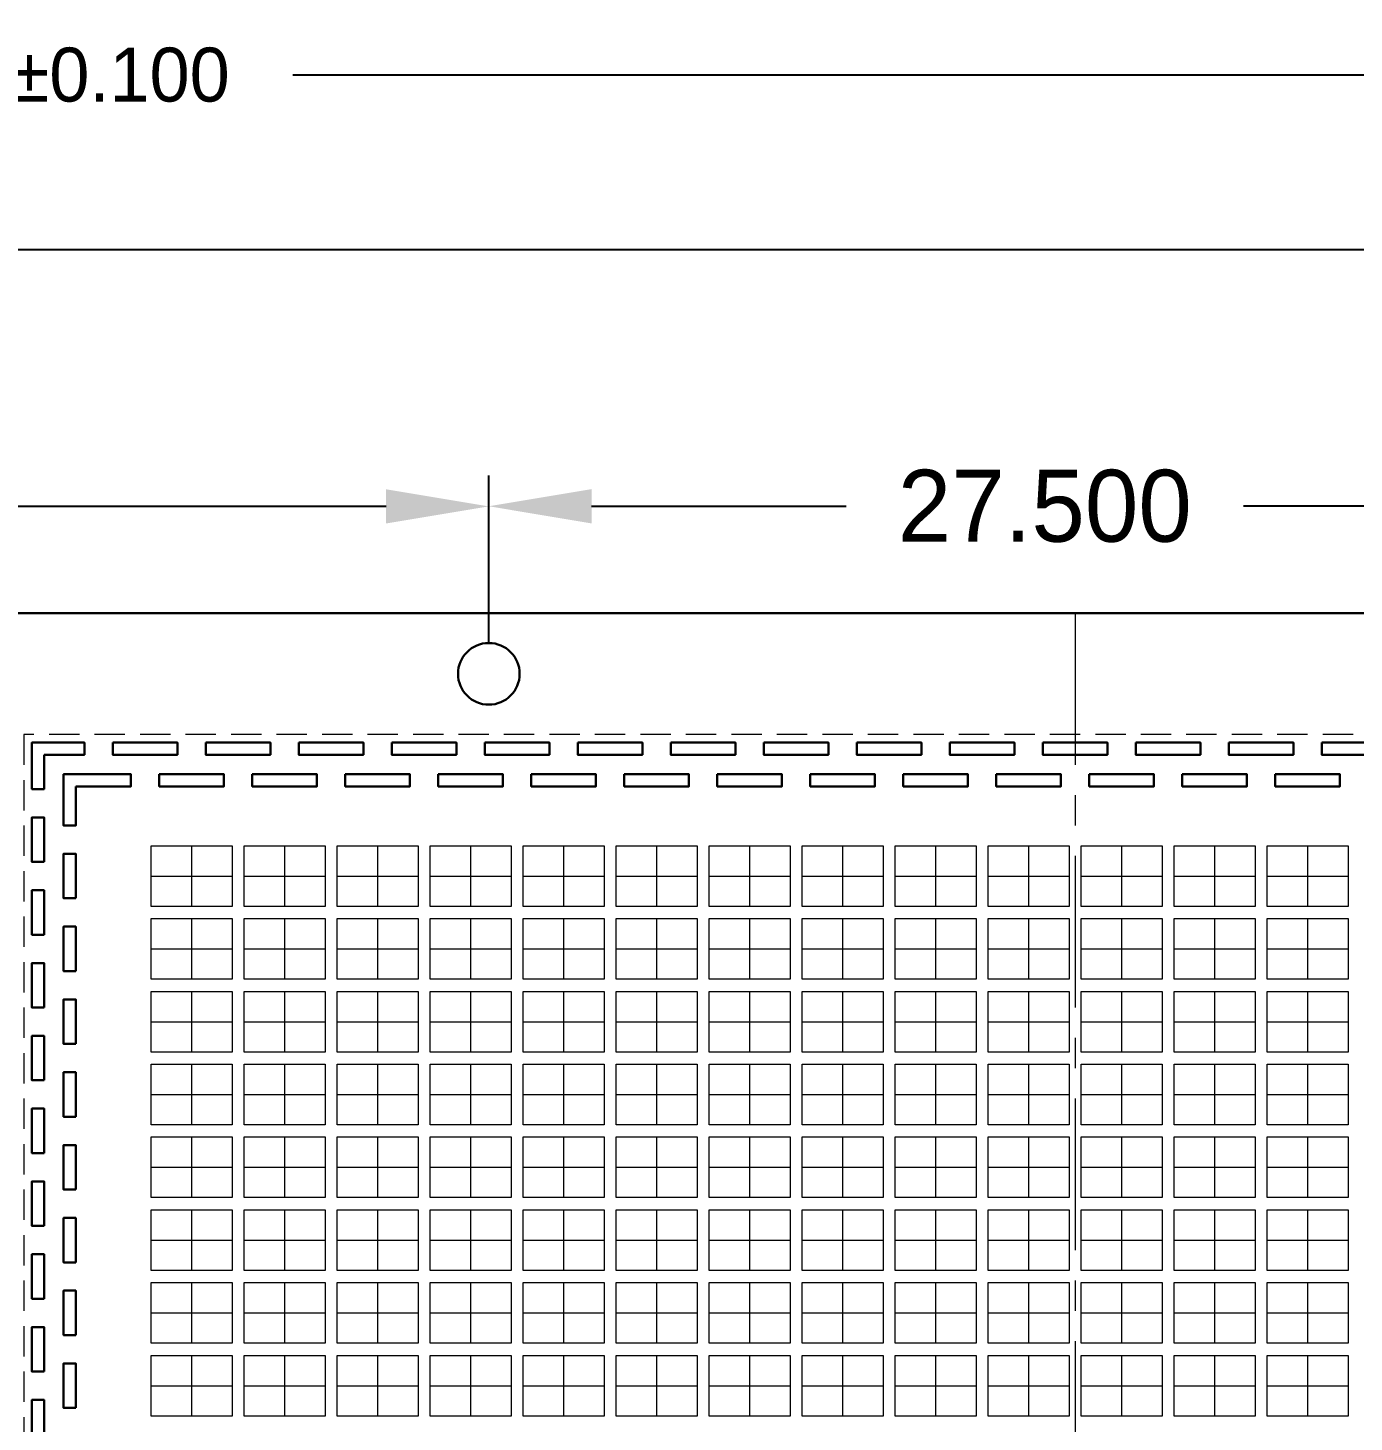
# Model space of a CAD drawing. Extents: x -14 to 234, y 117 to 227.
# Drawn here: x 110.32 to 143.12, y 192.56 to 227.03 of the extents above; entities that cross this region are included whole.
import ezdxf

# ---------------------------------------------------------------- set-up
doc = ezdxf.new("R2010")
doc.units = 0
doc.header["$LTSCALE"] = 3
doc.header["$MEASUREMENT"] = 0
for name, pattern in [('CENTER', [2, 1.25, -0.25, 0.25, -0.25]), ('HIDDEN', [0.375, 0.25, -0.125]), ('PHANTOM', [2.5, 1.25, -0.25, 0.25, -0.25, 0.25, -0.25])]:
    doc.linetypes.add(name, pattern=pattern)
for name, color, linetype, lineweight in [('CLIN', 1, 'CENTER', 15), ('DIM', 4, 'Continuous', 13), ('HIDN', 6, 'HIDDEN', 15), ('OBJ', 3, 'Continuous', 30), ('OBJ1', 7, 'Continuous', 30), ('PHANTOM', 5, 'PHANTOM', 15)]:
    doc.layers.add(name, color=color, linetype=linetype, lineweight=lineweight)
doc.dimstyles.new('3DEC X 1', dxfattribs={"dimtxt": 1.778, "dimasz": 2.54, "dimexe": 0.762, "dimexo": 0.762, "dimgap": 0.762, "dimtad": 0, "dimdec": 3, "dimzin": 0, "dimdsep": 46, "dimtxsty": 'Standard', "dimcen": 0.09, "dimadec": 0, "dimazin": 0, "dimtfac": 1, "dimtdec": 3, "dimtofl": 0, "dimtmove": 0, "dimatfit": 3, "dimfxl": 1, "dimtolj": 1, "dimtzin": 0, "dimarcsym": 0})

# ---------------------------------------------------------------- blocks, each defined once
blk = doc.blocks.new('*D3')
at = {"layer": 'Defpoints', "color": 0, "transparency": 16777216}
for p in [(26.719, -68.035), (26.719, -68.035), (-28.281, -72.175), (-28.281, -72.175), (26.719, -72.175), (26.719, -72.175)]:
    blk.add_point(p, dxfattribs=at)
at = {"layer": 'DIM', "color": 0, "lineweight": -2, "transparency": 16777216}
for p, q in [((-28.281, -71.413), (-28.281, -67.273)), ((-28.281, -71.413), (-28.281, -67.273)), ((26.719, -71.413), (26.719, -67.273)), ((26.719, -71.413), (26.719, -67.273)), ((-25.741, -68.035), (-8.951, -68.035)), ((-25.741, -68.035), (-8.951, -68.035)), ((24.179, -68.035), (7.389, -68.035)), ((24.179, -68.035), (7.389, -68.035))]:
    blk.add_line(p, q, dxfattribs=at)
at = {"layer": 'DIM', "color": 0, "transparency": 16777216}
for points in [[(-25.741, -67.612), (-25.741, -68.458), (-28.281, -68.035)], [(-25.741, -67.612), (-25.741, -68.458), (-28.281, -68.035)], [(24.179, -67.612), (24.179, -68.458), (26.719, -68.035)], [(24.179, -67.612), (24.179, -68.458), (26.719, -68.035)]]:
    blk.add_solid(points, dxfattribs=at)
at = {"layer": 'DIM', "color": 0, "transparency": 16777216, "insert": (-0.781, -68.035), "char_height": 1.778, "attachment_point": 5}
blk.add_mtext('\\A1;55.000{\\H1.333500;±0.025}', dxfattribs=at)
blk.add_mtext('\\A1;55.000{\\H1.333500;±0.025}', dxfattribs=at)
blk = doc.blocks.new('*D4')
at = {"layer": 'Defpoints', "color": 0, "transparency": 16777216}
for p in [(81.719, -61.692), (81.719, -61.692), (-83.281, -72.175), (-83.281, -72.175), (81.719, -72.175), (81.719, -72.175)]:
    blk.add_point(p, dxfattribs=at)
at = {"layer": 'DIM', "color": 0, "lineweight": -2, "transparency": 16777216}
for p, q in [((-83.281, -71.413), (-83.281, -60.93)), ((-83.281, -71.413), (-83.281, -60.93)), ((81.719, -71.413), (81.719, -60.93)), ((81.719, -71.413), (81.719, -60.93)), ((-80.741, -61.692), (-9.433, -61.692)), ((-80.741, -61.692), (-9.433, -61.692)), ((79.179, -61.692), (7.871, -61.692)), ((79.179, -61.692), (7.871, -61.692))]:
    blk.add_line(p, q, dxfattribs=at)
at = {"layer": 'DIM', "color": 0, "transparency": 16777216}
for points in [[(-80.741, -61.269), (-80.741, -62.115), (-83.281, -61.692)], [(-80.741, -61.269), (-80.741, -62.115), (-83.281, -61.692)], [(79.179, -61.269), (79.179, -62.115), (81.719, -61.692)], [(79.179, -61.269), (79.179, -62.115), (81.719, -61.692)]]:
    blk.add_solid(points, dxfattribs=at)
at = {"layer": 'DIM', "color": 0, "transparency": 16777216, "insert": (-0.781, -61.692), "char_height": 1.778, "attachment_point": 5}
blk.add_mtext('\\A1;165.000{\\H1.333500;±0.050}', dxfattribs=at)
blk.add_mtext('\\A1;165.000{\\H1.333500;±0.050}', dxfattribs=at)
blk = doc.blocks.new('*D6')
at = {"layer": 'Defpoints', "color": 0, "transparency": 16777216}
for p in [(54.219, -68.032), (54.219, -68.032), (26.719, -72.175), (26.719, -72.175), (54.219, -72.175), (54.219, -72.175)]:
    blk.add_point(p, dxfattribs=at)
at = {"layer": 'DIM', "color": 0, "lineweight": -2, "transparency": 16777216}
for p, q in [((26.719, -71.413), (26.719, -67.27)), ((26.719, -71.413), (26.719, -67.27)), ((54.219, -71.413), (54.219, -67.27)), ((54.219, -71.413), (54.219, -67.27)), ((29.259, -68.032), (35.558, -68.032)), ((29.259, -68.032), (35.558, -68.032)), ((51.679, -68.032), (45.38, -68.032)), ((51.679, -68.032), (45.38, -68.032))]:
    blk.add_line(p, q, dxfattribs=at)
at = {"layer": 'DIM', "color": 0, "transparency": 16777216}
for points in [[(29.259, -67.609), (29.259, -68.456), (26.719, -68.032)], [(29.259, -67.609), (29.259, -68.456), (26.719, -68.032)], [(51.679, -67.609), (51.679, -68.456), (54.219, -68.032)], [(51.679, -67.609), (51.679, -68.456), (54.219, -68.032)]]:
    blk.add_solid(points, dxfattribs=at)
at = {"layer": 'DIM', "color": 0, "transparency": 16777216, "insert": (40.469, -68.032), "char_height": 1.778, "attachment_point": 5}
blk.add_mtext('\\A1;27.500', dxfattribs=at)
blk.add_mtext('\\A1;27.500', dxfattribs=at)
blk = doc.blocks.new('*D26')
at = {"layer": 'Defpoints', "color": 0, "transparency": 16777216}
for p in [(123.719, -57.372), (123.719, -57.372), (-96.281, -71.825), (-96.281, -71.825), (123.719, -71.825), (123.719, -71.825)]:
    blk.add_point(p, dxfattribs=at)
at = {"layer": 'DIM', "color": 0, "lineweight": -2, "transparency": 16777216}
for p, q in [((-96.281, -71.063), (-96.281, -56.61)), ((-96.281, -71.063), (-96.281, -56.61)), ((123.719, -71.063), (123.719, -56.61)), ((123.719, -71.063), (123.719, -56.61)), ((-93.741, -57.372), (4.716, -57.372)), ((-93.741, -57.372), (4.716, -57.372)), ((121.179, -57.372), (21.872, -57.372)), ((121.179, -57.372), (21.872, -57.372))]:
    blk.add_line(p, q, dxfattribs=at)
at = {"layer": 'DIM', "color": 0, "transparency": 16777216}
for points in [[(-93.741, -56.948), (-93.741, -57.795), (-96.281, -57.372)], [(-93.741, -56.948), (-93.741, -57.795), (-96.281, -57.372)], [(121.179, -56.948), (121.179, -57.795), (123.719, -57.372)], [(121.179, -56.948), (121.179, -57.795), (123.719, -57.372)]]:
    blk.add_solid(points, dxfattribs=at)
at = {"layer": 'DIM', "color": 0, "transparency": 16777216, "insert": (13.294, -57.372), "char_height": 1.778, "attachment_point": 5}
blk.add_mtext('\\A1;220.000{\\H1.333500;±0.100}', dxfattribs=at)
blk.add_mtext('\\A1;220.000{\\H1.333500;±0.100}', dxfattribs=at)

msp = doc.modelspace()

# ---------------------------------------------------------------- linework, layer by layer
at = {"layer": 'CLIN'}
for p, q in [((136.21913, 212.55713), (136.21913, 152.55713)), ((114.36913, 206.80713), (114.36913, 205.30713)), ((116.66913, 206.80713), (116.66913, 205.30713)), ((118.96913, 206.80713), (118.96913, 205.30713)), ((121.26913, 206.80713), (121.26913, 205.30713)), ((123.56913, 206.80713), (123.56913, 205.30713)), ((125.86913, 206.80713), (125.86913, 205.30713)), ((128.16913, 206.80713), (128.16913, 205.30713)), ((130.46913, 206.80713), (130.46913, 205.30713)), ((132.76913, 206.80713), (132.76913, 205.30713)), ((135.06913, 206.80713), (135.06913, 205.30713)), ((137.36913, 206.80713), (137.36913, 205.30713)), ((139.66913, 206.80713), (139.66913, 205.30713)), ((141.96913, 206.80713), (141.96913, 205.30713)), ((114.36913, 205.00713), (114.36913, 203.50713)), ((116.66913, 205.00713), (116.66913, 203.50713)), ((118.96913, 205.00713), (118.96913, 203.50713)), ((121.26913, 205.00713), (121.26913, 203.50713)), ((123.56913, 205.00713), (123.56913, 203.50713)), ((125.86913, 205.00713), (125.86913, 203.50713)), ((128.16913, 205.00713), (128.16913, 203.50713)), ((130.46913, 205.00713), (130.46913, 203.50713)), ((132.76913, 205.00713), (132.76913, 203.50713)), ((135.06913, 205.00713), (135.06913, 203.50713)), ((137.36913, 205.00713), (137.36913, 203.50713)), ((139.66913, 205.00713), (139.66913, 203.50713)), ((141.96913, 205.00713), (141.96913, 203.50713)), ((114.36913, 203.20713), (114.36913, 201.70713)), ((116.66913, 203.20713), (116.66913, 201.70713)), ((118.96913, 203.20713), (118.96913, 201.70713)), ((121.26913, 203.20713), (121.26913, 201.70713)), ((123.56913, 203.20713), (123.56913, 201.70713)), ((125.86913, 203.20713), (125.86913, 201.70713)), ((128.16913, 203.20713), (128.16913, 201.70713)), ((130.46913, 203.20713), (130.46913, 201.70713)), ((132.76913, 203.20713), (132.76913, 201.70713)), ((135.06913, 203.20713), (135.06913, 201.70713)), ((137.36913, 203.20713), (137.36913, 201.70713)), ((139.66913, 203.20713), (139.66913, 201.70713)), ((141.96913, 203.20713), (141.96913, 201.70713)), ((114.36913, 201.40713), (114.36913, 199.90713)), ((116.66913, 201.40713), (116.66913, 199.90713)), ((118.96913, 201.40713), (118.96913, 199.90713)), ((121.26913, 201.40713), (121.26913, 199.90713)), ((123.56913, 201.40713), (123.56913, 199.90713)), ((125.86913, 201.40713), (125.86913, 199.90713)), ((128.16913, 201.40713), (128.16913, 199.90713)), ((130.46913, 201.40713), (130.46913, 199.90713)), ((132.76913, 201.40713), (132.76913, 199.90713)), ((135.06913, 201.40713), (135.06913, 199.90713)), ((137.36913, 201.40713), (137.36913, 199.90713)), ((139.66913, 201.40713), (139.66913, 199.90713)), ((141.96913, 201.40713), (141.96913, 199.90713)), ((114.36913, 199.60713), (114.36913, 198.10713)), ((116.66913, 199.60713), (116.66913, 198.10713)), ((118.96913, 199.60713), (118.96913, 198.10713)), ((121.26913, 199.60713), (121.26913, 198.10713)), ((123.56913, 199.60713), (123.56913, 198.10713)), ((125.86913, 199.60713), (125.86913, 198.10713)), ((128.16913, 199.60713), (128.16913, 198.10713)), ((130.46913, 199.60713), (130.46913, 198.10713)), ((132.76913, 199.60713), (132.76913, 198.10713)), ((135.06913, 199.60713), (135.06913, 198.10713)), ((137.36913, 199.60713), (137.36913, 198.10713)), ((139.66913, 199.60713), (139.66913, 198.10713)), ((141.96913, 199.60713), (141.96913, 198.10713)), ((114.36913, 197.80713), (114.36913, 196.30713)), ((116.66913, 197.80713), (116.66913, 196.30713)), ((118.96913, 197.80713), (118.96913, 196.30713)), ((121.26913, 197.80713), (121.26913, 196.30713)), ((123.56913, 197.80713), (123.56913, 196.30713)), ((125.86913, 197.80713), (125.86913, 196.30713)), ((128.16913, 197.80713), (128.16913, 196.30713)), ((130.46913, 197.80713), (130.46913, 196.30713)), ((132.76913, 197.80713), (132.76913, 196.30713)), ((135.06913, 197.80713), (135.06913, 196.30713)), ((137.36913, 197.80713), (137.36913, 196.30713)), ((139.66913, 197.80713), (139.66913, 196.30713)), ((141.96913, 197.80713), (141.96913, 196.30713)), ((114.36913, 196.00713), (114.36913, 194.50713)), ((116.66913, 196.00713), (116.66913, 194.50713)), ((118.96913, 196.00713), (118.96913, 194.50713)), ((121.26913, 196.00713), (121.26913, 194.50713)), ((123.56913, 196.00713), (123.56913, 194.50713)), ((125.86913, 196.00713), (125.86913, 194.50713)), ((128.16913, 196.00713), (128.16913, 194.50713)), ((130.46913, 196.00713), (130.46913, 194.50713)), ((132.76913, 196.00713), (132.76913, 194.50713)), ((135.06913, 196.00713), (135.06913, 194.50713)), ((137.36913, 196.00713), (137.36913, 194.50713)), ((139.66913, 196.00713), (139.66913, 194.50713)), ((141.96913, 196.00713), (141.96913, 194.50713)), ((114.36913, 194.20713), (114.36913, 192.70713)), ((116.66913, 194.20713), (116.66913, 192.70713)), ((118.96913, 194.20713), (118.96913, 192.70713)), ((121.26913, 194.20713), (121.26913, 192.70713)), ((123.56913, 194.20713), (123.56913, 192.70713)), ((125.86913, 194.20713), (125.86913, 192.70713)), ((128.16913, 194.20713), (128.16913, 192.70713)), ((130.46913, 194.20713), (130.46913, 192.70713)), ((132.76913, 194.20713), (132.76913, 192.70713)), ((135.06913, 194.20713), (135.06913, 192.70713)), ((137.36913, 194.20713), (137.36913, 192.70713)), ((139.66913, 194.20713), (139.66913, 192.70713)), ((141.96913, 194.20713), (141.96913, 192.70713))]:
    msp.add_line(p, q, dxfattribs=at)
for points in [[(113.36913, 206.05713), (115.36913, 206.05713)], [(115.66913, 206.05713), (117.66913, 206.05713)], [(117.96913, 206.05713), (119.96913, 206.05713)], [(120.26913, 206.05713), (122.26913, 206.05713)], [(122.56913, 206.05713), (124.56913, 206.05713)], [(124.86913, 206.05713), (126.86913, 206.05713)], [(127.16913, 206.05713), (129.16913, 206.05713)], [(129.46913, 206.05713), (131.46913, 206.05713)], [(131.76913, 206.05713), (133.76913, 206.05713)], [(134.06913, 206.05713), (136.06913, 206.05713)], [(136.36913, 206.05713), (138.36913, 206.05713)], [(138.66913, 206.05713), (140.66913, 206.05713)], [(140.96913, 206.05713), (142.96913, 206.05713)], [(113.36913, 204.25713), (115.36913, 204.25713)], [(115.66913, 204.25713), (117.66913, 204.25713)], [(117.96913, 204.25713), (119.96913, 204.25713)], [(120.26913, 204.25713), (122.26913, 204.25713)], [(122.56913, 204.25713), (124.56913, 204.25713)], [(124.86913, 204.25713), (126.86913, 204.25713)], [(127.16913, 204.25713), (129.16913, 204.25713)], [(129.46913, 204.25713), (131.46913, 204.25713)], [(131.76913, 204.25713), (133.76913, 204.25713)], [(134.06913, 204.25713), (136.06913, 204.25713)], [(136.36913, 204.25713), (138.36913, 204.25713)], [(138.66913, 204.25713), (140.66913, 204.25713)], [(140.96913, 204.25713), (142.96913, 204.25713)], [(113.36913, 202.45713), (115.36913, 202.45713)], [(115.66913, 202.45713), (117.66913, 202.45713)], [(117.96913, 202.45713), (119.96913, 202.45713)], [(120.26913, 202.45713), (122.26913, 202.45713)], [(122.56913, 202.45713), (124.56913, 202.45713)], [(124.86913, 202.45713), (126.86913, 202.45713)], [(127.16913, 202.45713), (129.16913, 202.45713)], [(129.46913, 202.45713), (131.46913, 202.45713)], [(131.76913, 202.45713), (133.76913, 202.45713)], [(134.06913, 202.45713), (136.06913, 202.45713)], [(136.36913, 202.45713), (138.36913, 202.45713)], [(138.66913, 202.45713), (140.66913, 202.45713)], [(140.96913, 202.45713), (142.96913, 202.45713)], [(113.36913, 200.65713), (115.36913, 200.65713)], [(115.66913, 200.65713), (117.66913, 200.65713)], [(117.96913, 200.65713), (119.96913, 200.65713)], [(120.26913, 200.65713), (122.26913, 200.65713)], [(122.56913, 200.65713), (124.56913, 200.65713)], [(124.86913, 200.65713), (126.86913, 200.65713)], [(127.16913, 200.65713), (129.16913, 200.65713)], [(129.46913, 200.65713), (131.46913, 200.65713)], [(131.76913, 200.65713), (133.76913, 200.65713)], [(134.06913, 200.65713), (136.06913, 200.65713)], [(136.36913, 200.65713), (138.36913, 200.65713)], [(138.66913, 200.65713), (140.66913, 200.65713)], [(140.96913, 200.65713), (142.96913, 200.65713)], [(113.36913, 198.85713), (115.36913, 198.85713)], [(115.66913, 198.85713), (117.66913, 198.85713)], [(117.96913, 198.85713), (119.96913, 198.85713)], [(120.26913, 198.85713), (122.26913, 198.85713)], [(122.56913, 198.85713), (124.56913, 198.85713)], [(124.86913, 198.85713), (126.86913, 198.85713)], [(127.16913, 198.85713), (129.16913, 198.85713)], [(129.46913, 198.85713), (131.46913, 198.85713)], [(131.76913, 198.85713), (133.76913, 198.85713)], [(134.06913, 198.85713), (136.06913, 198.85713)], [(136.36913, 198.85713), (138.36913, 198.85713)], [(138.66913, 198.85713), (140.66913, 198.85713)], [(140.96913, 198.85713), (142.96913, 198.85713)], [(113.36913, 197.05713), (115.36913, 197.05713)], [(115.66913, 197.05713), (117.66913, 197.05713)], [(117.96913, 197.05713), (119.96913, 197.05713)], [(120.26913, 197.05713), (122.26913, 197.05713)], [(122.56913, 197.05713), (124.56913, 197.05713)], [(124.86913, 197.05713), (126.86913, 197.05713)], [(127.16913, 197.05713), (129.16913, 197.05713)], [(129.46913, 197.05713), (131.46913, 197.05713)], [(131.76913, 197.05713), (133.76913, 197.05713)], [(134.06913, 197.05713), (136.06913, 197.05713)], [(136.36913, 197.05713), (138.36913, 197.05713)], [(138.66913, 197.05713), (140.66913, 197.05713)], [(140.96913, 197.05713), (142.96913, 197.05713)], [(113.36913, 195.25713), (115.36913, 195.25713)], [(115.66913, 195.25713), (117.66913, 195.25713)], [(117.96913, 195.25713), (119.96913, 195.25713)], [(120.26913, 195.25713), (122.26913, 195.25713)], [(122.56913, 195.25713), (124.56913, 195.25713)], [(124.86913, 195.25713), (126.86913, 195.25713)], [(127.16913, 195.25713), (129.16913, 195.25713)], [(129.46913, 195.25713), (131.46913, 195.25713)], [(131.76913, 195.25713), (133.76913, 195.25713)], [(134.06913, 195.25713), (136.06913, 195.25713)], [(136.36913, 195.25713), (138.36913, 195.25713)], [(138.66913, 195.25713), (140.66913, 195.25713)], [(140.96913, 195.25713), (142.96913, 195.25713)], [(113.36913, 193.45713), (115.36913, 193.45713)], [(115.66913, 193.45713), (117.66913, 193.45713)], [(117.96913, 193.45713), (119.96913, 193.45713)], [(120.26913, 193.45713), (122.26913, 193.45713)], [(122.56913, 193.45713), (124.56913, 193.45713)], [(124.86913, 193.45713), (126.86913, 193.45713)], [(127.16913, 193.45713), (129.16913, 193.45713)], [(129.46913, 193.45713), (131.46913, 193.45713)], [(131.76913, 193.45713), (133.76913, 193.45713)], [(134.06913, 193.45713), (136.06913, 193.45713)], [(136.36913, 193.45713), (138.36913, 193.45713)], [(138.66913, 193.45713), (140.66913, 193.45713)], [(140.96913, 193.45713), (142.96913, 193.45713)]]:
    msp.add_lwpolyline(points, dxfattribs=at)
at = {"layer": 'HIDN'}
msp.add_lwpolyline([(162.21913, 157.55713), (162.21913, 209.55713), (110.21913, 209.55713), (110.21913, 157.55713)], close=True, dxfattribs=at)
at = {"layer": 'OBJ'}
msp.add_lwpolyline([(0.71913, 152.55713), (216.71913, 152.55713), (218.71913, 153.70713), (218.71913, 159.35713, -0.41421356), (218.21913, 159.85713), (218.21913, 173.65713, -0.41421356), (218.71913, 174.15713), (218.71913, 176.15713, -0.41421356), (218.21913, 176.65713), (218.21913, 190.45713, -0.41421356), (218.71913, 190.95713), (218.71913, 192.95713, -0.41421356), (218.21913, 193.45713), (218.21913, 207.25713, -0.41421356), (218.71913, 207.75713), (218.71913, 211.40713), (216.71913, 212.55713), (0.71913, 212.55713)], format="xyb", dxfattribs=at)
msp.add_circle((121.71913, 211.05713), 0.762, dxfattribs=at)
at = {"layer": 'OBJ1'}
for points in [[(110.71913, 209.05713), (111.71913, 209.05713), (111.71913, 209.35713), (110.41913, 209.35713), (110.41913, 208.20713), (110.71913, 208.20713)], [(112.41913, 209.35713), (114.01913, 209.35713), (114.01913, 209.05713), (112.41913, 209.05713)], [(114.71913, 209.35713), (116.31913, 209.35713), (116.31913, 209.05713), (114.71913, 209.05713)], [(117.01913, 209.35713), (118.61913, 209.35713), (118.61913, 209.05713), (117.01913, 209.05713)], [(119.31913, 209.35713), (120.91913, 209.35713), (120.91913, 209.05713), (119.31913, 209.05713)], [(121.61913, 209.35713), (123.21913, 209.35713), (123.21913, 209.05713), (121.61913, 209.05713)], [(123.91913, 209.35713), (125.51913, 209.35713), (125.51913, 209.05713), (123.91913, 209.05713)], [(126.21913, 209.35713), (127.81913, 209.35713), (127.81913, 209.05713), (126.21913, 209.05713)], [(128.51913, 209.35713), (130.11913, 209.35713), (130.11913, 209.05713), (128.51913, 209.05713)], [(130.81913, 209.35713), (132.41913, 209.35713), (132.41913, 209.05713), (130.81913, 209.05713)], [(133.11913, 209.35713), (134.71913, 209.35713), (134.71913, 209.05713), (133.11913, 209.05713)], [(135.41913, 209.35713), (137.01913, 209.35713), (137.01913, 209.05713), (135.41913, 209.05713)], [(137.71913, 209.35713), (139.31913, 209.35713), (139.31913, 209.05713), (137.71913, 209.05713)], [(140.01913, 209.35713), (141.61913, 209.35713), (141.61913, 209.05713), (140.01913, 209.05713)], [(142.31913, 209.35713), (143.91913, 209.35713), (143.91913, 209.05713), (142.31913, 209.05713)], [(111.50113, 208.27513), (112.86913, 208.27513), (112.86913, 208.57513), (111.20113, 208.57513), (111.20113, 207.30713), (111.50113, 207.30713)], [(113.56913, 208.57513), (115.16913, 208.57513), (115.16913, 208.27513), (113.56913, 208.27513)], [(115.86913, 208.57513), (117.46913, 208.57513), (117.46913, 208.27513), (115.86913, 208.27513)], [(118.16913, 208.57513), (119.76913, 208.57513), (119.76913, 208.27513), (118.16913, 208.27513)], [(120.46913, 208.57513), (122.06913, 208.57513), (122.06913, 208.27513), (120.46913, 208.27513)], [(122.76913, 208.57513), (124.36913, 208.57513), (124.36913, 208.27513), (122.76913, 208.27513)], [(125.06913, 208.57513), (126.66913, 208.57513), (126.66913, 208.27513), (125.06913, 208.27513)], [(127.36913, 208.57513), (128.96913, 208.57513), (128.96913, 208.27513), (127.36913, 208.27513)], [(129.66913, 208.57513), (131.26913, 208.57513), (131.26913, 208.27513), (129.66913, 208.27513)], [(131.96913, 208.57513), (133.56913, 208.57513), (133.56913, 208.27513), (131.96913, 208.27513)], [(134.26913, 208.57513), (135.86913, 208.57513), (135.86913, 208.27513), (134.26913, 208.27513)], [(136.56913, 208.57513), (138.16913, 208.57513), (138.16913, 208.27513), (136.56913, 208.27513)], [(138.86913, 208.57513), (140.46913, 208.57513), (140.46913, 208.27513), (138.86913, 208.27513)], [(141.16913, 208.57513), (142.76913, 208.57513), (142.76913, 208.27513), (141.16913, 208.27513)], [(110.71913, 206.40713), (110.71913, 207.50713), (110.41913, 207.50713), (110.41913, 206.40713)], [(111.50113, 205.50713), (111.50113, 206.60713), (111.20113, 206.60713), (111.20113, 205.50713)], [(110.71913, 204.60713), (110.71913, 205.70713), (110.41913, 205.70713), (110.41913, 204.60713)], [(111.50113, 203.70713), (111.50113, 204.80713), (111.20113, 204.80713), (111.20113, 203.70713)], [(110.71913, 202.80713), (110.71913, 203.90713), (110.41913, 203.90713), (110.41913, 202.80713)], [(111.50113, 201.90713), (111.50113, 203.00713), (111.20113, 203.00713), (111.20113, 201.90713)], [(110.71913, 201.00713), (110.71913, 202.10713), (110.41913, 202.10713), (110.41913, 201.00713)], [(111.50113, 200.10713), (111.50113, 201.20713), (111.20113, 201.20713), (111.20113, 200.10713)], [(110.71913, 199.20713), (110.71913, 200.30713), (110.41913, 200.30713), (110.41913, 199.20713)], [(111.50113, 198.30713), (111.50113, 199.40713), (111.20113, 199.40713), (111.20113, 198.30713)], [(110.71913, 197.40713), (110.71913, 198.50713), (110.41913, 198.50713), (110.41913, 197.40713)], [(111.50113, 196.50713), (111.50113, 197.60713), (111.20113, 197.60713), (111.20113, 196.50713)], [(110.71913, 195.60713), (110.71913, 196.70713), (110.41913, 196.70713), (110.41913, 195.60713)], [(111.50113, 194.70713), (111.50113, 195.80713), (111.20113, 195.80713), (111.20113, 194.70713)], [(110.71913, 193.80713), (110.71913, 194.90713), (110.41913, 194.90713), (110.41913, 193.80713)], [(111.50113, 192.90713), (111.50113, 194.00713), (111.20113, 194.00713), (111.20113, 192.90713)], [(110.71913, 192.00713), (110.71913, 193.10713), (110.41913, 193.10713), (110.41913, 192.00713)]]:
    msp.add_lwpolyline(points, close=True, dxfattribs=at)
at = {"layer": 'PHANTOM'}
for points in [[(115.36913, 205.30713), (113.36913, 205.30713), (113.36913, 206.80713), (115.36913, 206.80713)], [(117.66913, 205.30713), (115.66913, 205.30713), (115.66913, 206.80713), (117.66913, 206.80713)], [(119.96913, 205.30713), (117.96913, 205.30713), (117.96913, 206.80713), (119.96913, 206.80713)], [(122.26913, 205.30713), (120.26913, 205.30713), (120.26913, 206.80713), (122.26913, 206.80713)], [(124.56913, 205.30713), (122.56913, 205.30713), (122.56913, 206.80713), (124.56913, 206.80713)], [(126.86913, 205.30713), (124.86913, 205.30713), (124.86913, 206.80713), (126.86913, 206.80713)], [(129.16913, 205.30713), (127.16913, 205.30713), (127.16913, 206.80713), (129.16913, 206.80713)], [(131.46913, 205.30713), (129.46913, 205.30713), (129.46913, 206.80713), (131.46913, 206.80713)], [(133.76913, 205.30713), (131.76913, 205.30713), (131.76913, 206.80713), (133.76913, 206.80713)], [(136.06913, 205.30713), (134.06913, 205.30713), (134.06913, 206.80713), (136.06913, 206.80713)], [(138.36913, 205.30713), (136.36913, 205.30713), (136.36913, 206.80713), (138.36913, 206.80713)], [(140.66913, 205.30713), (138.66913, 205.30713), (138.66913, 206.80713), (140.66913, 206.80713)], [(142.96913, 205.30713), (140.96913, 205.30713), (140.96913, 206.80713), (142.96913, 206.80713)], [(115.36913, 203.50713), (113.36913, 203.50713), (113.36913, 205.00713), (115.36913, 205.00713)], [(117.66913, 203.50713), (115.66913, 203.50713), (115.66913, 205.00713), (117.66913, 205.00713)], [(119.96913, 203.50713), (117.96913, 203.50713), (117.96913, 205.00713), (119.96913, 205.00713)], [(122.26913, 203.50713), (120.26913, 203.50713), (120.26913, 205.00713), (122.26913, 205.00713)], [(124.56913, 203.50713), (122.56913, 203.50713), (122.56913, 205.00713), (124.56913, 205.00713)], [(126.86913, 203.50713), (124.86913, 203.50713), (124.86913, 205.00713), (126.86913, 205.00713)], [(129.16913, 203.50713), (127.16913, 203.50713), (127.16913, 205.00713), (129.16913, 205.00713)], [(131.46913, 203.50713), (129.46913, 203.50713), (129.46913, 205.00713), (131.46913, 205.00713)], [(133.76913, 203.50713), (131.76913, 203.50713), (131.76913, 205.00713), (133.76913, 205.00713)], [(136.06913, 203.50713), (134.06913, 203.50713), (134.06913, 205.00713), (136.06913, 205.00713)], [(138.36913, 203.50713), (136.36913, 203.50713), (136.36913, 205.00713), (138.36913, 205.00713)], [(140.66913, 203.50713), (138.66913, 203.50713), (138.66913, 205.00713), (140.66913, 205.00713)], [(142.96913, 203.50713), (140.96913, 203.50713), (140.96913, 205.00713), (142.96913, 205.00713)], [(115.36913, 201.70713), (113.36913, 201.70713), (113.36913, 203.20713), (115.36913, 203.20713)], [(117.66913, 201.70713), (115.66913, 201.70713), (115.66913, 203.20713), (117.66913, 203.20713)], [(119.96913, 201.70713), (117.96913, 201.70713), (117.96913, 203.20713), (119.96913, 203.20713)], [(122.26913, 201.70713), (120.26913, 201.70713), (120.26913, 203.20713), (122.26913, 203.20713)], [(124.56913, 201.70713), (122.56913, 201.70713), (122.56913, 203.20713), (124.56913, 203.20713)], [(126.86913, 201.70713), (124.86913, 201.70713), (124.86913, 203.20713), (126.86913, 203.20713)], [(129.16913, 201.70713), (127.16913, 201.70713), (127.16913, 203.20713), (129.16913, 203.20713)], [(131.46913, 201.70713), (129.46913, 201.70713), (129.46913, 203.20713), (131.46913, 203.20713)], [(133.76913, 201.70713), (131.76913, 201.70713), (131.76913, 203.20713), (133.76913, 203.20713)], [(136.06913, 201.70713), (134.06913, 201.70713), (134.06913, 203.20713), (136.06913, 203.20713)], [(138.36913, 201.70713), (136.36913, 201.70713), (136.36913, 203.20713), (138.36913, 203.20713)], [(140.66913, 201.70713), (138.66913, 201.70713), (138.66913, 203.20713), (140.66913, 203.20713)], [(142.96913, 201.70713), (140.96913, 201.70713), (140.96913, 203.20713), (142.96913, 203.20713)], [(115.36913, 199.90713), (113.36913, 199.90713), (113.36913, 201.40713), (115.36913, 201.40713)], [(117.66913, 199.90713), (115.66913, 199.90713), (115.66913, 201.40713), (117.66913, 201.40713)], [(119.96913, 199.90713), (117.96913, 199.90713), (117.96913, 201.40713), (119.96913, 201.40713)], [(122.26913, 199.90713), (120.26913, 199.90713), (120.26913, 201.40713), (122.26913, 201.40713)], [(124.56913, 199.90713), (122.56913, 199.90713), (122.56913, 201.40713), (124.56913, 201.40713)], [(126.86913, 199.90713), (124.86913, 199.90713), (124.86913, 201.40713), (126.86913, 201.40713)], [(129.16913, 199.90713), (127.16913, 199.90713), (127.16913, 201.40713), (129.16913, 201.40713)], [(131.46913, 199.90713), (129.46913, 199.90713), (129.46913, 201.40713), (131.46913, 201.40713)], [(133.76913, 199.90713), (131.76913, 199.90713), (131.76913, 201.40713), (133.76913, 201.40713)], [(136.06913, 199.90713), (134.06913, 199.90713), (134.06913, 201.40713), (136.06913, 201.40713)], [(138.36913, 199.90713), (136.36913, 199.90713), (136.36913, 201.40713), (138.36913, 201.40713)], [(140.66913, 199.90713), (138.66913, 199.90713), (138.66913, 201.40713), (140.66913, 201.40713)], [(142.96913, 199.90713), (140.96913, 199.90713), (140.96913, 201.40713), (142.96913, 201.40713)], [(115.36913, 198.10713), (113.36913, 198.10713), (113.36913, 199.60713), (115.36913, 199.60713)], [(117.66913, 198.10713), (115.66913, 198.10713), (115.66913, 199.60713), (117.66913, 199.60713)], [(119.96913, 198.10713), (117.96913, 198.10713), (117.96913, 199.60713), (119.96913, 199.60713)], [(122.26913, 198.10713), (120.26913, 198.10713), (120.26913, 199.60713), (122.26913, 199.60713)], [(124.56913, 198.10713), (122.56913, 198.10713), (122.56913, 199.60713), (124.56913, 199.60713)], [(126.86913, 198.10713), (124.86913, 198.10713), (124.86913, 199.60713), (126.86913, 199.60713)], [(129.16913, 198.10713), (127.16913, 198.10713), (127.16913, 199.60713), (129.16913, 199.60713)], [(131.46913, 198.10713), (129.46913, 198.10713), (129.46913, 199.60713), (131.46913, 199.60713)], [(133.76913, 198.10713), (131.76913, 198.10713), (131.76913, 199.60713), (133.76913, 199.60713)], [(136.06913, 198.10713), (134.06913, 198.10713), (134.06913, 199.60713), (136.06913, 199.60713)], [(138.36913, 198.10713), (136.36913, 198.10713), (136.36913, 199.60713), (138.36913, 199.60713)], [(140.66913, 198.10713), (138.66913, 198.10713), (138.66913, 199.60713), (140.66913, 199.60713)], [(142.96913, 198.10713), (140.96913, 198.10713), (140.96913, 199.60713), (142.96913, 199.60713)], [(115.36913, 196.30713), (113.36913, 196.30713), (113.36913, 197.80713), (115.36913, 197.80713)], [(117.66913, 196.30713), (115.66913, 196.30713), (115.66913, 197.80713), (117.66913, 197.80713)], [(119.96913, 196.30713), (117.96913, 196.30713), (117.96913, 197.80713), (119.96913, 197.80713)], [(122.26913, 196.30713), (120.26913, 196.30713), (120.26913, 197.80713), (122.26913, 197.80713)], [(124.56913, 196.30713), (122.56913, 196.30713), (122.56913, 197.80713), (124.56913, 197.80713)], [(126.86913, 196.30713), (124.86913, 196.30713), (124.86913, 197.80713), (126.86913, 197.80713)], [(129.16913, 196.30713), (127.16913, 196.30713), (127.16913, 197.80713), (129.16913, 197.80713)], [(131.46913, 196.30713), (129.46913, 196.30713), (129.46913, 197.80713), (131.46913, 197.80713)], [(133.76913, 196.30713), (131.76913, 196.30713), (131.76913, 197.80713), (133.76913, 197.80713)], [(136.06913, 196.30713), (134.06913, 196.30713), (134.06913, 197.80713), (136.06913, 197.80713)], [(138.36913, 196.30713), (136.36913, 196.30713), (136.36913, 197.80713), (138.36913, 197.80713)], [(140.66913, 196.30713), (138.66913, 196.30713), (138.66913, 197.80713), (140.66913, 197.80713)], [(142.96913, 196.30713), (140.96913, 196.30713), (140.96913, 197.80713), (142.96913, 197.80713)], [(115.36913, 194.50713), (113.36913, 194.50713), (113.36913, 196.00713), (115.36913, 196.00713)], [(117.66913, 194.50713), (115.66913, 194.50713), (115.66913, 196.00713), (117.66913, 196.00713)], [(119.96913, 194.50713), (117.96913, 194.50713), (117.96913, 196.00713), (119.96913, 196.00713)], [(122.26913, 194.50713), (120.26913, 194.50713), (120.26913, 196.00713), (122.26913, 196.00713)], [(124.56913, 194.50713), (122.56913, 194.50713), (122.56913, 196.00713), (124.56913, 196.00713)], [(126.86913, 194.50713), (124.86913, 194.50713), (124.86913, 196.00713), (126.86913, 196.00713)], [(129.16913, 194.50713), (127.16913, 194.50713), (127.16913, 196.00713), (129.16913, 196.00713)], [(131.46913, 194.50713), (129.46913, 194.50713), (129.46913, 196.00713), (131.46913, 196.00713)], [(133.76913, 194.50713), (131.76913, 194.50713), (131.76913, 196.00713), (133.76913, 196.00713)], [(136.06913, 194.50713), (134.06913, 194.50713), (134.06913, 196.00713), (136.06913, 196.00713)], [(138.36913, 194.50713), (136.36913, 194.50713), (136.36913, 196.00713), (138.36913, 196.00713)], [(140.66913, 194.50713), (138.66913, 194.50713), (138.66913, 196.00713), (140.66913, 196.00713)], [(142.96913, 194.50713), (140.96913, 194.50713), (140.96913, 196.00713), (142.96913, 196.00713)], [(115.36913, 192.70713), (113.36913, 192.70713), (113.36913, 194.20713), (115.36913, 194.20713)], [(117.66913, 192.70713), (115.66913, 192.70713), (115.66913, 194.20713), (117.66913, 194.20713)], [(119.96913, 192.70713), (117.96913, 192.70713), (117.96913, 194.20713), (119.96913, 194.20713)], [(122.26913, 192.70713), (120.26913, 192.70713), (120.26913, 194.20713), (122.26913, 194.20713)], [(124.56913, 192.70713), (122.56913, 192.70713), (122.56913, 194.20713), (124.56913, 194.20713)], [(126.86913, 192.70713), (124.86913, 192.70713), (124.86913, 194.20713), (126.86913, 194.20713)], [(129.16913, 192.70713), (127.16913, 192.70713), (127.16913, 194.20713), (129.16913, 194.20713)], [(131.46913, 192.70713), (129.46913, 192.70713), (129.46913, 194.20713), (131.46913, 194.20713)], [(133.76913, 192.70713), (131.76913, 192.70713), (131.76913, 194.20713), (133.76913, 194.20713)], [(136.06913, 192.70713), (134.06913, 192.70713), (134.06913, 194.20713), (136.06913, 194.20713)], [(138.36913, 192.70713), (136.36913, 192.70713), (136.36913, 194.20713), (138.36913, 194.20713)], [(140.66913, 192.70713), (138.66913, 192.70713), (138.66913, 194.20713), (140.66913, 194.20713)], [(142.96913, 192.70713), (140.96913, 192.70713), (140.96913, 194.20713), (142.96913, 194.20713)]]:
    msp.add_lwpolyline(points, close=True, dxfattribs=at)

# ---------------------------------------------------------------- dimensions: what is measured, and where the dimension line sits
at = {"layer": 'DIM'}
dim = msp.add_linear_dim(base=(218.71913, 225.86009), p1=(-1.28087, 211.40713), p2=(218.71913, 211.40713), dimstyle='3DEC X 1', override={"dimgap": 0.762, "dimtol": 1, "dimlim": 0, "dimtp": 0.1, "dimtm": 0.1, "dimtfac": 0.75}, dxfattribs=at)
dim.commit()
dim.dimension.update_dxf_attribs({"geometry": '*D26', "text_midpoint": (108.29413, 225.86009), "dimtype": 128, "insert": (95.00003, 283.23169)})
for base, p1, p2, override, picture, middle in [((176.71913, 221.53976), (11.71913, 211.05713), (176.71913, 211.05713), {"dimgap": 0.762, "dimtol": 1, "dimlim": 0, "dimtp": 0.05, "dimtm": 0.05, "dimtfac": 0.75}, '*D4', (94.21913, 221.53976)), ((121.71913, 215.1967), (66.71913, 211.05713), (121.71913, 211.05713), {"dimgap": 0.762, "dimtol": 1, "dimlim": 0, "dimtp": 0.025, "dimtm": 0.025, "dimtfac": 0.75}, '*D3', (94.21913, 215.1967))]:
    dim = msp.add_linear_dim(base=base, p1=p1, p2=p2, dimstyle='3DEC X 1', override=override, dxfattribs=at)
    dim.commit()
    dim.dimension.update_dxf_attribs({"geometry": picture, "text_midpoint": middle, "insert": (95.00003, 283.23169)})
dim = msp.add_linear_dim(base=(149.21913, 215.19924), p1=(121.71913, 211.05713), p2=(149.21913, 211.05713), dimstyle='3DEC X 1', dxfattribs=at)
dim.commit()
dim.dimension.update_dxf_attribs({"geometry": '*D6', "text_midpoint": (135.46913, 215.19924), "insert": (95.00003, 283.23169)})

doc.saveas('drawing.dxf')
